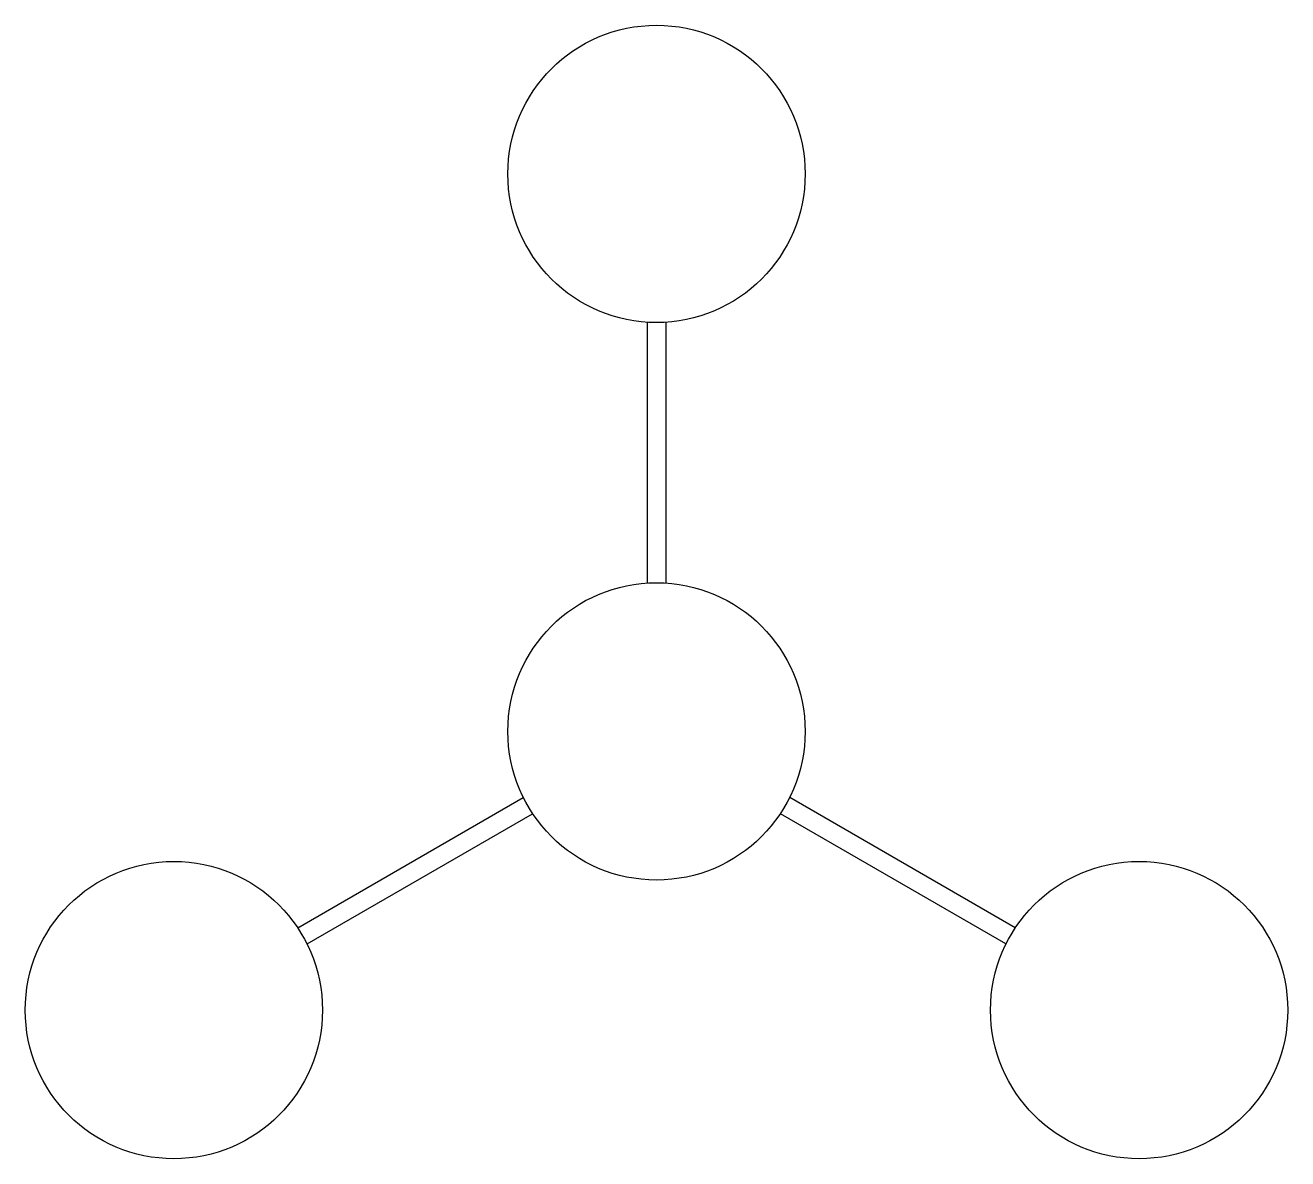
# Model space of a CAD drawing. Header units: millimetres. Extents: x -2881.925 to -2881.245, y 3743.964 to 3744.574.
import ezdxf

# ---------------------------------------------------------------- set-up
doc = ezdxf.new("R2010")
doc.units = ezdxf.units.MM
doc.header["$LTSCALE"] = 10
doc.layers.add('Ele_postes_luz', color=2, linetype='Continuous')

msp = doc.modelspace()

# ---------------------------------------------------------------- linework, layer by layer
at = {"layer": 'Ele_postes_luz'}
for p, q in [((-2881.59006, 3744.41449), (-2881.59006, 3744.27449)), ((-2881.58006, 3744.41449), (-2881.58006, 3744.27449)), ((-2881.77808, 3744.08882), (-2881.65684, 3744.15882)), ((-2881.39203, 3744.08882), (-2881.51327, 3744.15882)), ((-2881.77308, 3744.08016), (-2881.65184, 3744.15016)), ((-2881.39703, 3744.08016), (-2881.51827, 3744.15016))]:
    msp.add_line(p, q, dxfattribs=at)
for centre in [(-2881.58506, 3744.49449), (-2881.58506, 3744.19449), (-2881.84486, 3744.04449), (-2881.32525, 3744.04449)]:
    msp.add_circle(centre, 0.08, dxfattribs=at)

doc.saveas('drawing.dxf')
